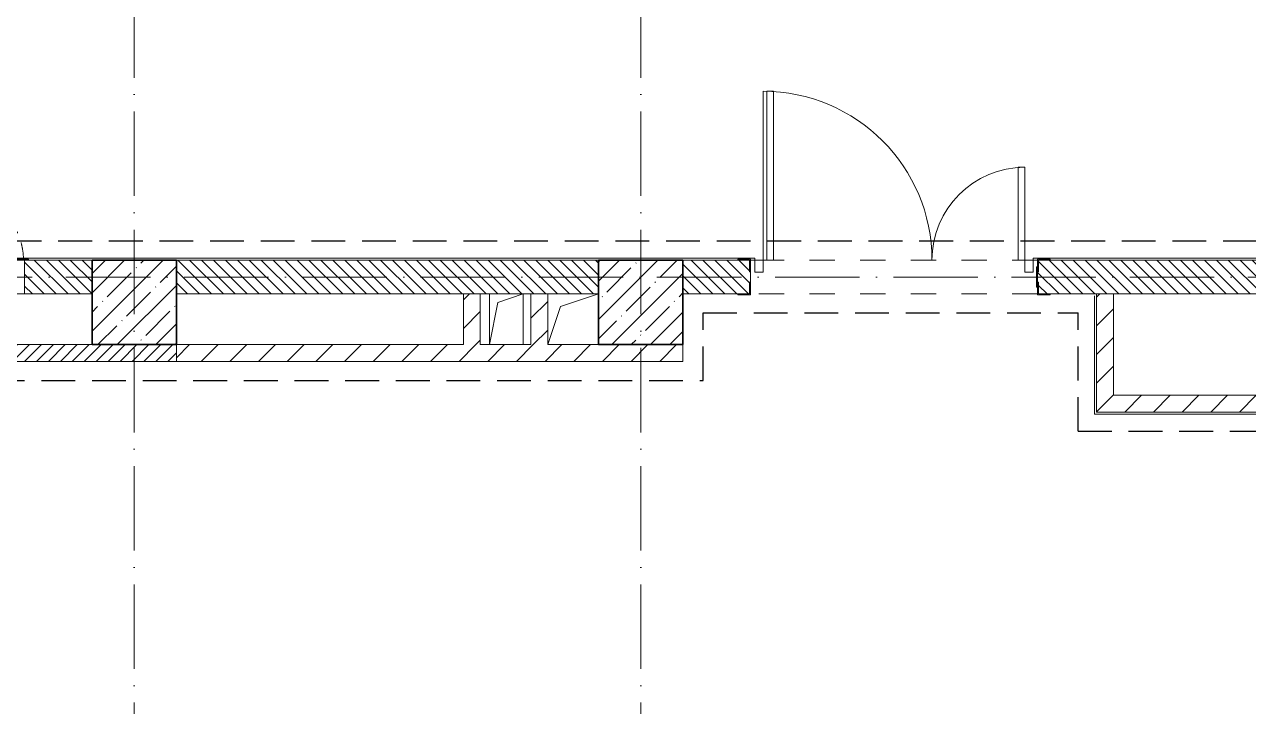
# Model space of a CAD drawing. Header units: millimetres. Extents: x -213536 to 1564669, y 70501 to 942238.
# Drawn here: x -149317 to -142067, y 113240 to 117279 of the extents above; entities that cross this region are included whole.
import ezdxf

# ---------------------------------------------------------------- set-up
doc = ezdxf.new("R2010")
doc.units = ezdxf.units.MM
for name, pattern in [('200_ШТРИХ_ш1п0_6_', [160, 100, -60]), ('50_200_ШТРИХ_1Т_ш5_п1_п1_', [700, 500, -100, 0, -100]), ('Штрих короткий', [300, 150, -150]), ('Штриховая _2 мм - 1 мм_', [300, 200, -100])]:
    doc.linetypes.add(name, pattern=pattern)
for name, color, linetype, lineweight in [('0-1', 7, 'Continuous', 5), ('0-2', 7, 'Continuous', 9), ('Двери', 7, 'Continuous', 9), ('Несущие колонны', 7, 'Continuous', 9), ('Несущие колонны-1', 7, 'Continuous', 35), ('Обобщенные модели', 7, 'Continuous', 9), ('Окна', 7, 'Continuous', 9), ('Оси-2', 7, '50_200_ШТРИХ_1Т_ш5_п1_п1_', 9), ('Открывание в плане-2', 7, '200_ШТРИХ_ш1п0_6_', 9), ('Перемычка-1', 7, 'Штрих короткий', 9), ('Стены-1', 7, 'Continuous', 13), ('Штриховка разреза-1', 7, 'Continuous', 9), ('Элементы узлов', 7, 'Continuous', 9)]:
    doc.layers.add(name, color=color, linetype=linetype, lineweight=lineweight)
doc.layers.add('СТ-1_1', color=7, linetype='Штриховая _2 мм - 1 мм_', lineweight=90, true_color=0x888888)
doc.layers.get('0-2').off()
pattern_1 = [(45, (0, 0), (-84.85281, 84.85281), [])]
pattern_2 = [(135, (0, 0), (-35.35534, -35.35534), [])]

# ---------------------------------------------------------------- blocks, each defined once
blk = doc.blocks.new('BSC_Колонна _Прямоугольная - 500х500-V53-АИ2_02_План отделки стен 2-го этажа _Часть 2_')
at = {"layer": 'Несущие колонны'}
h = blk.add_hatch(dxfattribs=at)
h.set_pattern_fill('FP_61', color=256, style=0, pattern_type=2)
h.set_pattern_definition([(45, (-61950, -7650), (-114.04925, 114.04925), []), (45, (-61835.95, -7650), (-114.04925, 114.04925), [201.613, -40.323, 3.353, -36.97])])
h.paths.add_polyline_path([(-250, -250), (250, -250), (250, 250), (-250, 250)], flags=0)
at = {"layer": 'Несущие колонны-1'}
for p, q in [((250, 250), (-250, 250)), ((-250, 250), (-250, -250)), ((250, -250), (250, 250)), ((-250, -250), (250, -250))]:
    blk.add_line(p, q, dxfattribs=at)
blk = doc.blocks.new('BSC_Колонна _Прямоугольная - 500х500-V103-АИ2_02_План отделки стен 2-го этажа _Часть 2_')
at = {"layer": 'Несущие колонны'}
h = blk.add_hatch(dxfattribs=at)
h.set_pattern_fill('FP_102', color=256, style=0, pattern_type=2)
h.set_pattern_definition([(45, (-64950, -7650), (-114.04925, 114.04925), []), (45, (-64835.95, -7650), (-114.04925, 114.04925), [201.613, -40.323, 3.353, -36.97])])
h.paths.add_polyline_path([(-250, -250), (250, -250), (250, 250), (-250, 250)], flags=0)
at = {"layer": 'Несущие колонны-1'}
for p, q in [((250, 250), (-250, 250)), ((-250, 250), (-250, -250)), ((250, -250), (250, 250)), ((-250, -250), (250, -250))]:
    blk.add_line(p, q, dxfattribs=at)
blk = doc.blocks.new('Проем_Дверь_Прямоугольный - 1700х2400h_дверные проемы-28445702-АИ2_02_План отделки стен 2-го этажа _Часть 2_')
at = {"layer": 'Перемычка-1'}
for p, q in [((850, 100), (-850, 100)), ((850, -100), (-850, -100))]:
    blk.add_line(p, q, dxfattribs=at)
blk = doc.blocks.new('Дверь_Витражная_СКБ_2Ст2 - ДВВ_ДАО_СОШ_Классы-V176-АИ2_02_План отделки стен 2-го этажа _Часть 2_')
at = {"layer": 'Двери'}
for p, q in [((-775, 1035), (-775, 35)), ((775, 585), (775, 35))]:
    blk.add_line(p, q, dxfattribs=at)
for centre, radius, start, end in [((-775, 35), 1000, 360, 90), ((775, 35), 550, 90, 180)]:
    blk.add_arc(centre, radius, start, end, dxfattribs=at)
at = {"layer": 'Элементы узлов'}
for p, q in [((-713, 1035), (-753, 1035)), ((-753, 1035), (-753, 35)), ((-713, 35), (-713, 1035)), ((775, 585), (735, 585)), ((735, 585), (735, 35)), ((775, 35), (775, 585)), ((-825, 35), (-825, -35)), ((-775, 35), (-825, 35)), ((-775, 35), (-825, 35)), ((-825, 35), (-825, -35)), ((-775, -35), (-775, 35)), ((-775, -35), (-775, 35)), ((-753, 35), (-713, 35)), ((735, 35), (775, 35)), ((775, -35), (775, 35)), ((775, 35), (825, 35)), ((775, 35), (775, -35)), ((825, 35), (775, 35)), ((825, 35), (825, -35)), ((825, -35), (825, 35)), ((-825, -35), (-775, -35)), ((-825, -35), (-775, -35)), ((825, -35), (775, -35)), ((775, -35), (825, -35))]:
    blk.add_line(p, q, dxfattribs=at)
blk = doc.blocks.new('Фахверк_СКБ_Уголок - 200_3960-28268576-АИ2_02_План отделки стен 2-го этажа _Часть 2_')
at = {"layer": 'Обобщенные модели'}
for p, q in [((200, 156), (125, 156)), ((125, 156), (125, 81)), ((131, 81), (131, 150)), ((131, 150), (200, 150)), ((200, 150), (200, 156)), ((125, 81), (131, 81)), ((131, 19), (125, 19)), ((125, 19), (125, -56)), ((131, -50), (131, 19)), ((125, -56), (200, -56)), ((200, -50), (131, -50)), ((200, -56), (200, -50))]:
    blk.add_line(p, q, dxfattribs=at)
blk = doc.blocks.new('154_Стойка_СКБ_Уголок - СМ-2480_200-28346303-АИ2_02_План отделки стен 2-го этажа _Часть 2_')
at = {"layer": 'Обобщенные модели'}
for p, q in [((125, 156), (125, 81)), ((200, 156), (125, 156)), ((131, 81), (131, 150)), ((131, 150), (200, 150)), ((200, 150), (200, 156)), ((125, 81), (131, 81)), ((131, 19), (125, 19)), ((125, 19), (125, -56)), ((131, -50), (131, 19)), ((125, -56), (200, -56)), ((200, -50), (131, -50)), ((200, -56), (200, -50))]:
    blk.add_line(p, q, dxfattribs=at)
blk = doc.blocks.new('Стойка_Влож_Полоса боковая - Полоса-28213942-АИ2_02_План отделки стен 2-го этажа _Часть 2_')
at = {"layer": 'Обобщенные модели'}
for p, q in [((-5, 60), (0, 60)), ((-5, -60), (-5, 60)), ((0, 31), (0, -31)), ((0, -60), (-5, -60))]:
    blk.add_line(p, q, dxfattribs=at)
blk = doc.blocks.new('AR_Отверстие Ниша - Лючок-32403954-АИ2_02_План отделки стен 2-го этажа _Часть 2_')
at = {"layer": 'Окна'}
for p, q in [((200, 100), (-200, 100)), ((-200, 100), (-200, -100)), ((200, -100), (200, 100)), ((-200, -100), (200, -100))]:
    blk.add_line(p, q, dxfattribs=at)
blk = doc.blocks.new('Л_Общий_Лючок - Лючок-V186-АИ2_02_План отделки стен 2-го этажа _Часть 2_')
at = {"layer": 'Окна'}
for p, q in [((424, 6), (-24, 6)), ((-24, 6), (-24, 0)), ((-24, 0), (0, 0)), ((400, 0), (424, 0)), ((424, 6), (424, 0))]:
    blk.add_line(p, q, dxfattribs=at)
at = {"layer": 'Открывание в плане-2'}
blk.add_line((16.4, 6), (342, 194), dxfattribs=at)
blk.add_arc((6, 0), 388, 0.89053, 30, dxfattribs=at)
blk = doc.blocks.new('AR_Отверстие прямоугольное _в плите_ - AR_Отверстие прямоугольное _в плите_-V225-АИ2_02_План отделки стен 2-го этажа _Часть 2_')
at = {"layer": 'Обобщенные модели'}
for p, q in [((-100, 150), (-100, -150)), ((-50, 100), (100, 150)), ((100, -150), (100, 150)), ((-100, -150), (-50, 100))]:
    blk.add_line(p, q, dxfattribs=at)
blk = doc.blocks.new('AR_Отверстие прямоугольное _в плите_ - AR_Отверстие прямоугольное _в плите_-30459338-АИ2_02_План отделки стен 2-го этажа _Часть 2_')
at = {"layer": 'Обобщенные модели'}
for p, q in [((-75, 75), (150, 150)), ((-150, -150), (-75, 75))]:
    blk.add_line(p, q, dxfattribs=at)
blk = doc.blocks.new('0125-Р-ОО-Ш2-АР-о_23_10_2024_rvt-1-АИ2_02_План отделки стен 2-го этажа _Часть 2_')
at = {"layer": 'Штриховка разреза-1'}
h = blk.add_hatch(dxfattribs=at)
h.set_pattern_fill('FP_2', color=256, style=0, pattern_type=2)
h.set_pattern_definition(pattern_2)
h.paths.add_polyline_path([(61700, 7700), (61700, 7900), (61300, 7899), (61300, 7700)], flags=0)
h.paths.add_polyline_path([(60900, 7700), (60900, 7900), (60006, 7900), (60006, 7831), (60000, 7830.8), (60000, 7769), (60006, 7769), (60006, 7700), (60075, 7700)], flags=0)
h.paths.add_polyline_path([(59330.6, 7700), (60000, 7700), (60000, 7740), (59995, 7740), (59995, 7860), (60000, 7860), (60000, 7900), (59970, 7900), (59970, 7830), (59130, 7830), (59130, 7900), (59100, 7900), (59100, 7860), (59105, 7860), (59105, 7740), (59100, 7740), (59100, 7700), (59105, 7700)], flags=0)
h.paths.add_polyline_path([(58375, 7700), (59094, 7700), (59094, 7769), (59100, 7769), (59100, 7831), (59094, 7831), (59094, 7900), (58306, 7900), (58306, 7831), (58300, 7831), (58300, 7769), (58306, 7769), (58306, 7700)], flags=0)
h.paths.add_polyline_path([(56200, 7700), (56594, 7700), (56594, 7769), (56600, 7769), (56600, 7831), (56594, 7831), (56594, 7900), (56200, 7900)], flags=0)
h = blk.add_hatch(dxfattribs=at)
h.set_pattern_fill('FP_2', color=256, style=0, pattern_type=2)
h.set_pattern_definition(pattern_2)
h.paths.add_polyline_path([(64700, 7700), (64700, 7900), (62200, 7900), (62200, 7700)], flags=0)
h = blk.add_hatch(dxfattribs=at)
h.set_pattern_fill('FP_2', color=256, style=0, pattern_type=2)
h.set_pattern_definition(pattern_2)
h.paths.add_polyline_path([(70700, 7700), (70700, 7900), (67306, 7899.6), (67306, 7831), (67300, 7831), (67300, 7769), (67306, 7769), (67306, 7700), (68650.5, 7700)], flags=0)
h.paths.add_polyline_path([(65594, 7700), (65594, 7769), (65600, 7769), (65600, 7831), (65594, 7831), (65594, 7900), (65200, 7900), (65200, 7700), (65525, 7700)], flags=0)
h = blk.add_hatch(dxfattribs=at)
h.set_pattern_fill('FP_3', color=256, style=0, pattern_type=2)
h.set_pattern_definition(pattern_1)
h.paths.add_polyline_path([(64000, 7400), (64000, 7700), (63900, 7700), (63900, 7400)], flags=0)
h = blk.add_hatch(dxfattribs=at)
h.set_pattern_fill('FP_3', color=256, style=0, pattern_type=2)
h.set_pattern_definition(pattern_1)
h.paths.add_polyline_path([(64400, 7400), (64400, 7700), (64300, 7700), (64300, 7400)], flags=0)
h = blk.add_hatch(dxfattribs=at)
h.set_pattern_fill('FP_3', color=256, style=0, pattern_type=2)
h.set_pattern_definition(pattern_1)
h.paths.add_polyline_path([(67750, 7000), (67750, 7700), (67650, 7700), (67650, 7000)], flags=0)
h = blk.add_hatch(dxfattribs=at)
h.set_pattern_fill('FP_92', color=256, style=0, pattern_type=2)
h.set_pattern_definition([(45, (0, 0), (-35.35534, 35.35534), [])])
h.paths.add_polyline_path([(60100, 7300), (62200, 7300), (62200, 7400), (60100, 7400)], flags=0)
h = blk.add_hatch(dxfattribs=at)
h.set_pattern_fill('FP_3', color=256, style=0, pattern_type=2)
h.set_pattern_definition(pattern_1)
h.paths.add_polyline_path([(65200, 7300), (65200, 7400), (62200, 7400), (62200, 7300), (64922.5, 7300)], flags=0)
h = blk.add_hatch(dxfattribs=at)
h.set_pattern_fill('FP_3', color=256, style=0, pattern_type=2)
h.set_pattern_definition(pattern_1)
h.paths.add_polyline_path([(71200, 7000), (71200, 7100), (69450, 7100), (69450, 7000)], flags=0)
h.paths.add_polyline_path([(68650.5, 7000), (69400, 7000), (69400, 7003), (69447, 7003), (69447, 7097), (69400, 7097), (69400, 7100), (67750, 7100), (67750, 7000)], flags=0)
at = {"layer": 'Стены-1'}
for p, q in [((61700, 7900), (61324, 7900)), ((64700, 7900), (62200, 7900)), ((65525, 7900), (65200, 7900)), ((65600, 7769), (65600, 7831)), ((70700, 7900), (67375, 7900)), ((61300, 7700), (61700, 7700)), ((62200, 7700), (64700, 7700)), ((63900, 7700), (63900, 7400)), ((64000, 7700), (63900, 7700)), ((64000, 7400), (64000, 7700)), ((64300, 7700), (64300, 7400)), ((64400, 7700), (64300, 7700)), ((64400, 7400), (64400, 7700)), ((65200, 7700), (65525, 7700)), ((67375, 7700), (70700, 7700)), ((67750, 7700), (67650, 7700)), ((67650, 7700), (67650, 7000)), ((67750, 7100), (67750, 7700)), ((61700, 7400), (60100, 7400)), ((62200, 7300), (62200, 7400)), ((63900, 7400), (62200, 7400)), ((62200, 7400), (62200, 7300)), ((64300, 7400), (64000, 7400)), ((64700, 7400), (64400, 7400)), ((65200, 7300), (65200, 7400)), ((60100, 7300), (62200, 7300)), ((62200, 7300), (65200, 7300)), ((69400, 7100), (67750, 7100)), ((67650, 7000), (67750, 7000)), ((67750, 7000), (69400, 7000))]:
    blk.add_line(p, q, dxfattribs=at)
at = {"layer": '0-2'}
for name, p in [('Дверь_Витражная_СКБ_2Ст2 - ДВВ_ДАО_СОШ_Классы-V176-АИ2_02_План отделки стен 2-го этажа _Часть 2_', (66450, 7865)), ('Л_Общий_Лючок - Лючок-V186-АИ2_02_План отделки стен 2-го этажа _Часть 2_', (60900, 7900)), ('154_Стойка_СКБ_Уголок - СМ-2480_200-28346303-АИ2_02_План отделки стен 2-го этажа _Часть 2_', (67175, 7750)), ('BSC_Колонна _Прямоугольная - 500х500-V53-АИ2_02_План отделки стен 2-го этажа _Часть 2_', (61950, 7650)), ('BSC_Колонна _Прямоугольная - 500х500-V103-АИ2_02_План отделки стен 2-го этажа _Часть 2_', (64950, 7650)), ('Проем_Дверь_Прямоугольный - 1700х2400h_дверные проемы-28445702-АИ2_02_План отделки стен 2-го этажа _Часть 2_', (66450, 7800)), ('Стойка_Влож_Полоса боковая - Полоса-28213942-АИ2_02_План отделки стен 2-го этажа _Часть 2_', (67300, 7800)), ('AR_Отверстие прямоугольное _в плите_ - AR_Отверстие прямоугольное _в плите_-V225-АИ2_02_План отделки стен 2-го этажа _Часть 2_', (64154.4, 7550)), ('AR_Отверстие прямоугольное _в плите_ - AR_Отверстие прямоугольное _в плите_-30459338-АИ2_02_План отделки стен 2-го этажа _Часть 2_', (64550, 7550))]:
    blk.add_blockref(name, p, dxfattribs=at)
at = {"layer": '0-2', "rotation": 180}
for name, p in [('Фахверк_СКБ_Уголок - 200_3960-28268576-АИ2_02_План отделки стен 2-го этажа _Часть 2_', (65725, 7850)), ('AR_Отверстие Ниша - Лючок-32403954-АИ2_02_План отделки стен 2-го этажа _Часть 2_', (61100, 7800))]:
    blk.add_blockref(name, p, dxfattribs=at)
blk = doc.blocks.new('Оси1')
at = {"layer": 'Оси-2'}
for p, q in [((268195.6, 210594.5), (268195.6, 225549.9)), ((271195.6, 210594.5), (271195.6, 225549.9)), ((297695.6, 220615.2), (203926.8, 220615.2))]:
    blk.add_line(p, q, dxfattribs=at)

msp = doc.modelspace()

# ---------------------------------------------------------------- linework, layer by layer
at = {"layer": 'СТ-1_1', "lineweight": 25}
for p, q in [((-126717, 115994.8), (-169477, 115994.8)), ((-145297, 115570.8), (-143077, 115570.8)), ((-145297, 115170.8), (-145297, 115570.8)), ((-143077, 114870.8), (-143077, 115570.8)), ((-150717, 115170.8), (-145297, 115170.8)), ((-143077, 114870.8), (-139317, 114870.8))]:
    msp.add_line(p, q, dxfattribs=at)
at = {"layer": 'Стены-1'}
for p, q in [((-144992, 115894.8), (-152342, 115894.8)), ((-149293, 115882.8), (-148917, 115882.8)), ((-149042, 115882.8), (-148917, 115882.8)), ((-148417, 115882.8), (-145917, 115882.8)), ((-146042, 115882.8), (-145917, 115882.8)), ((-145417, 115882.8), (-145092, 115882.8)), ((-145017, 115882.8), (-144992, 115882.8)), ((-144992, 115882.8), (-144992, 115894.8)), ((-135442, 115894.8), (-143342, 115894.8)), ((-143342, 115894.8), (-143342, 115882.8)), ((-143342, 115882.8), (-143317, 115882.8)), ((-143242, 115882.8), (-139917, 115882.8)), ((-142967, 115682.8), (-142979, 115682.8)), ((-142979, 115670.8), (-142979, 114970.8)), ((-142967, 114982.8), (-142967, 115682.8)), ((-142979, 114970.8), (-139405, 114970.8)), ((-141217, 114982.8), (-142967, 114982.8))]:
    msp.add_line(p, q, dxfattribs=at)

# ---------------------------------------------------------------- block references
at = {"color": 2, "lineweight": 30}
msp.add_blockref('Оси1', (-416862.6, -104832.4), dxfattribs=at)
at = {"layer": '0-1'}
msp.add_blockref('0125-Р-ОО-Ш2-АР-о_23_10_2024_rvt-1-АИ2_02_План отделки стен 2-го этажа _Часть 2_', (-210617, 107982.8), dxfattribs=at)

doc.saveas('drawing.dxf')
